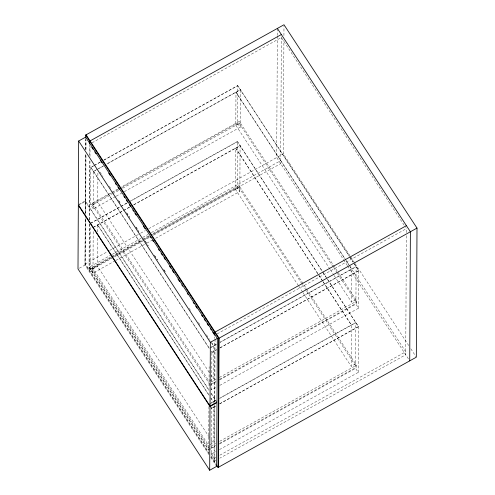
<?xml version="1.0" encoding="UTF-8"?>
<svg xmlns="http://www.w3.org/2000/svg" width="495" height="495" viewBox="0 0 495 495"><rect width="100%" height="100%" fill="white"/><g stroke="black" fill="none" stroke-linecap="round" stroke-linejoin="round"><path stroke-width="0.37" stroke-dasharray="2.48 1.86" d="M209.063 454.757L84.973 265.066L85.227 217.466M85.251 212.856L85.307 201.341L78.965 204.868M208.977 389.893L85.313 200.846L85.555 154.013M85.579 149.41L85.635 139.423M208.995 453.624L85.041 264.138L85.288 216.977M85.307 213.116L85.616 154.36M85.641 149.725L85.697 138.903M85.641 219.093L85.406 263.934L208.94 452.776M85.666 214.459L85.982 154.155M86.006 149.521L86.056 140.24M89.273 223.851L89.032 270.239L112.971 256.917M89.298 219.99L89.614 159.687M89.638 155.053L89.688 145.004M89.397 270.035L89.644 223.647M89.663 219.786L89.972 160.256M89.997 156.395L90.047 146.341M115.211 260.76L92.98 273.129L90.319 269.063L90.542 225.664M115.545 196.54L93.314 208.909L90.653 204.843L90.851 167.267L93.543 165.769M209.602 448.903L92.107 269.286L92.113 267.3L110.979 256.812M209.936 384.683L92.441 205.072L92.454 203.086L111.313 192.592M92.98 273.129L93.202 229.73M93.314 208.909L93.512 171.338L103.616 165.714M209.329 437.302L97.41 266.205L97.558 237.204M97.589 231.864L97.626 224.829L209.125 395.276M209.243 372.438L97.744 201.991L97.899 172.879M208.927 406.636L208.698 450.029L216.111 445.908M209.038 385.809L209.138 366.727M210.839 407.088L211.6 408.251L211.359 454.101L216.074 451.477M215.74 387.628L211.699 389.881L211.891 352.31L211.136 351.147M209.985 444.863L213.128 443.112L213.32 406.475M213.339 403.425L213.345 401.736L210.814 397.862M209.688 380.995L213.469 378.892L213.642 345.788L211.526 342.559M214.36 404.941L214.069 461.377L215.783 460.418M214.378 401.847L214.694 341.55M214.712 338.456L214.719 336.909M214.434 461.173L214.725 405.51M214.743 402.416L215.071 339.025M298.392 285.615L235.459 189.418L235.676 148.036L318.458 274.583M329.979 269.175L235.799 125.198L235.973 92.095L345.782 259.962M155.634 238.274L239.846 191.435L237.185 187.37L237.421 141.52L130.303 201.106M124.307 191.67L240.18 127.215L237.52 123.15L237.718 85.579L103.653 160.151M301.944 283.864L238.967 187.599L238.98 185.613L152.076 233.949M333.135 266.811L239.308 123.379L239.314 121.393L121.417 186.968M239.846 191.435L240.081 145.586L133.638 204.794M240.18 127.215L240.378 89.644L106.982 163.839M277.336 36.16L276.699 157.528L343.419 259.516M277.342 35.386L277.373 29.199M281.358 36.847L280.69 163.628L152.714 234.816M354.674 262.944L283.313 153.852L283.907 40.213M283.932 35.572L283.975 26.297M355.589 363.868L351.184 366.319L351.4 324.943L323.105 281.686M355.924 299.648L351.518 302.099L351.691 268.995L346.203 260.605M219.446 449.602L358.225 372.407L355.565 368.336L355.806 322.493L219.718 398.19M219.78 385.382L358.559 308.187L355.905 304.122L356.097 266.545L220.015 342.243M219.706 443.285L356.468 367.21L356.474 365.223L238.98 185.613M219.365 379.436L356.802 302.99L356.815 301.003L239.314 121.393M358.225 372.407L358.467 326.558L326.663 277.942M358.559 308.187L358.757 270.617L353.566 262.672M406.352 235.713L405.727 354.767L219.823 458.172M406.364 232.619L406.389 227.985M92.082 142.789L281.352 37.509L405.541 227.353M94.217 165.398L100.281 162.026M93.543 165.936L90.851 167.434L209.23 348.406M94.217 165.559L100.281 162.187M103.647 160.318L237.718 85.74L349.34 256.385M93.512 171.499L103.616 165.881M106.982 164.006L240.378 89.812M78.971 204.373L85.313 200.846M111.988 192.215L117.377 189.22M90.653 204.843L111.536 193.223M112.21 192.852L118.274 189.48M121.646 187.605L237.52 123.15M93.338 204.441L97.744 201.991M235.799 125.198L240.205 122.748M92.441 205.072L111.975 194.201M112.65 193.83L119.388 190.08M122.754 188.205L239.308 123.379M116.22 196.169L121.609 193.168M90.56 223.214L120.198 206.724M120.873 206.347L126.937 202.975M90.554 223.381L127.611 202.771M130.303 201.267L237.421 141.688L322.437 271.65M93.221 227.279L122.859 210.79M123.533 210.418L129.597 207.046M93.215 227.446L122.859 210.957M123.533 210.579L129.597 207.207M133.638 204.961L240.081 145.753M85.041 264.138L106.963 251.943M109.655 250.445L139.967 233.584M140.642 233.207L145.357 230.59M148.723 228.715L283.313 153.852M79.268 268.24L84.973 265.066M111.641 254.69L89.05 267.257L209.014 450.648M112.316 254.312L148.017 234.457M151.383 232.582L280.708 160.646M111.653 256.435L141.966 239.574M142.64 239.196L148.704 235.824M90.319 269.063L111.202 257.443M111.876 257.066L142.195 240.205M142.863 239.834L148.927 236.455M152.299 234.587L237.185 187.37M113.646 256.546L143.958 239.685M144.633 239.308L149.348 236.684M93.004 268.661L97.41 266.205M235.459 189.418L239.865 186.968M92.107 269.286L142.634 241.183M143.303 240.811L149.366 237.439M153.413 235.187L238.967 187.599M115.886 260.389L146.198 243.521M146.873 243.15L152.262 240.149M217.113 333.927L406.389 228.641M209.905 347.867L216.643 344.118M211.124 347.354L216.643 344.285M220.009 342.41L356.097 266.712M211.891 352.31L216.612 349.687M219.978 347.812L358.757 270.617M216.606 349.847L211.891 352.471L211.13 351.314M219.978 347.979L358.757 270.777L353.566 262.839M211.297 381.948L216.012 379.325M219.378 377.45L356.815 301.003M211.285 383.934L215.999 381.311M209.713 385.438L215.771 382.066M219.817 379.814L355.905 304.122M209.614 403.809L215.678 400.436M210.827 403.301L215.678 400.604M219.718 398.351L355.806 322.66M211.6 408.251L215.641 406.005M219.687 403.753L358.467 326.558M215.641 406.166L211.6 408.418L210.839 407.255M219.687 403.92L358.467 326.725L322.864 272.3M210.957 446.168L215.672 443.545M219.718 441.299L356.474 365.223M210.95 448.154L215.665 445.531M219.477 444.034L355.565 368.336M215.795 457.442L214.081 458.395L211.124 453.878M219.836 455.196L405.739 351.784L349.984 266.551M355.094 263.588L409.148 346.215M410.838 348.796L415.905 356.542M237.718 85.579L349.34 256.218M349.761 256.862L353.145 262.028M349.761 257.029L353.139 262.195M235.967 92.262L345.782 260.123M346.178 260.735L349.581 265.939M343.629 259.844L347.434 265.654M347.645 265.976L409.718 360.867M333.556 267.455L336.94 272.627M337.361 273.271L356.802 302.99M330.4 269.818L333.779 274.985M334.205 275.628L351.518 302.099M237.421 141.52L322.443 271.489M322.864 272.132L326.242 277.299M318.879 275.226L322.678 281.036M235.676 148.203L318.458 274.75M318.879 275.393L322.678 281.203M323.105 281.847L351.4 325.11M302.365 284.514L306.17 290.324M306.591 290.973L356.468 367.21M298.813 286.259L302.612 292.075M303.039 292.718L351.184 366.319M100.027 172.112L102.985 176.635M109.321 186.318L111.01 188.898M118.614 200.524L120.304 203.105M126.633 212.788L129.591 217.311M135.927 226.995L138.885 231.512M145.221 241.195L148.178 245.718M154.508 255.401L157.466 259.918M163.802 269.602L165.491 272.188M189.146 308.342L190.835 310.928M198.433 322.548L200.122 325.128M206.458 334.812L209.416 339.335M118.608 200.685L120.297 203.272M126.633 212.955L129.591 217.472M135.927 227.156L138.885 231.679M145.221 241.362L148.172 245.879M154.508 255.569L157.466 260.085M163.802 269.769L165.491 272.355M211.526 342.726L213.636 345.956M90.851 167.267L209.23 348.239M210.932 375.018L213.469 378.892M92.454 203.086L209.1 381.404M210.938 388.717L211.699 389.881M211.087 393.117L216.996 402.15M85.307 201.341L208.977 390.388M211.087 393.612L216.148 401.358M97.62 224.996L209.119 395.443M210.814 398.023L213.345 401.897M211.019 439.882L213.128 443.112M92.113 267.3L209.187 446.273M89.416 267.053L208.958 449.794M211.068 453.024L214.446 458.191M211.056 456.006L216.03 463.611M211.111 456.854L216.061 464.421M210.752 457.337L216.662 466.37"/><path stroke-width="0.74" d="M78.668 141.001L78.334 204.726L210.022 406.03L216.996 402.15L217.33 338.425L85.647 137.121L78.668 141.001L210.35 342.311L210.022 406.03M85.703 138.13L85.715 135.036L283.988 24.75L417 228.09L416.326 357.186L218.054 467.472L216.457 465.034M89.694 144.113L89.706 141.137L281.37 34.526M209.682 470.25L210.016 406.525L78.334 205.221L78 268.946L209.682 470.25L216.662 466.37L216.996 402.645L210.016 406.525M214.725 335.369L214.743 332.275L406.401 225.664M218.054 467.472L218.734 338.376L85.715 135.036M218.425 467.268L219.099 338.172L86.087 134.832M409.718 360.867L410.392 231.765L277.379 28.425M210.35 342.311L217.33 338.425M218.734 338.376L417 228.09M91.804 147.343L93.072 149.28M94.762 151.866L96.03 153.803M100.256 160.256L101.945 162.843M108.702 173.176L110.391 175.756M115.459 183.503L116.306 184.796M117.996 187.382L119.264 189.319M123.911 196.422L124.752 197.709M126.442 200.296L127.71 202.232M129.399 204.812L130.668 206.749M132.778 209.979L133.625 211.272M134.894 213.209L136.156 215.146M143.34 226.122L145.029 228.709M150.096 236.455L150.944 237.749M152.633 240.329L153.475 241.622M158.549 249.369L159.39 250.662M161.079 253.242L162.348 255.179M164.037 257.765L165.305 259.702M169.531 266.162L170.794 268.098M172.483 270.678L173.751 272.615M177.977 279.075L179.666 281.655M181.776 284.885L182.624 286.178M187.271 293.281L188.112 294.575M193.186 302.321L194.028 303.614M195.717 306.195L196.985 308.131M201.632 315.235L202.474 316.528M204.169 319.108L205.431 321.045M207.12 323.631L208.389 325.568M210.505 328.798L211.346 330.085M212.615 332.021L214.304 334.608"/></g></svg>
